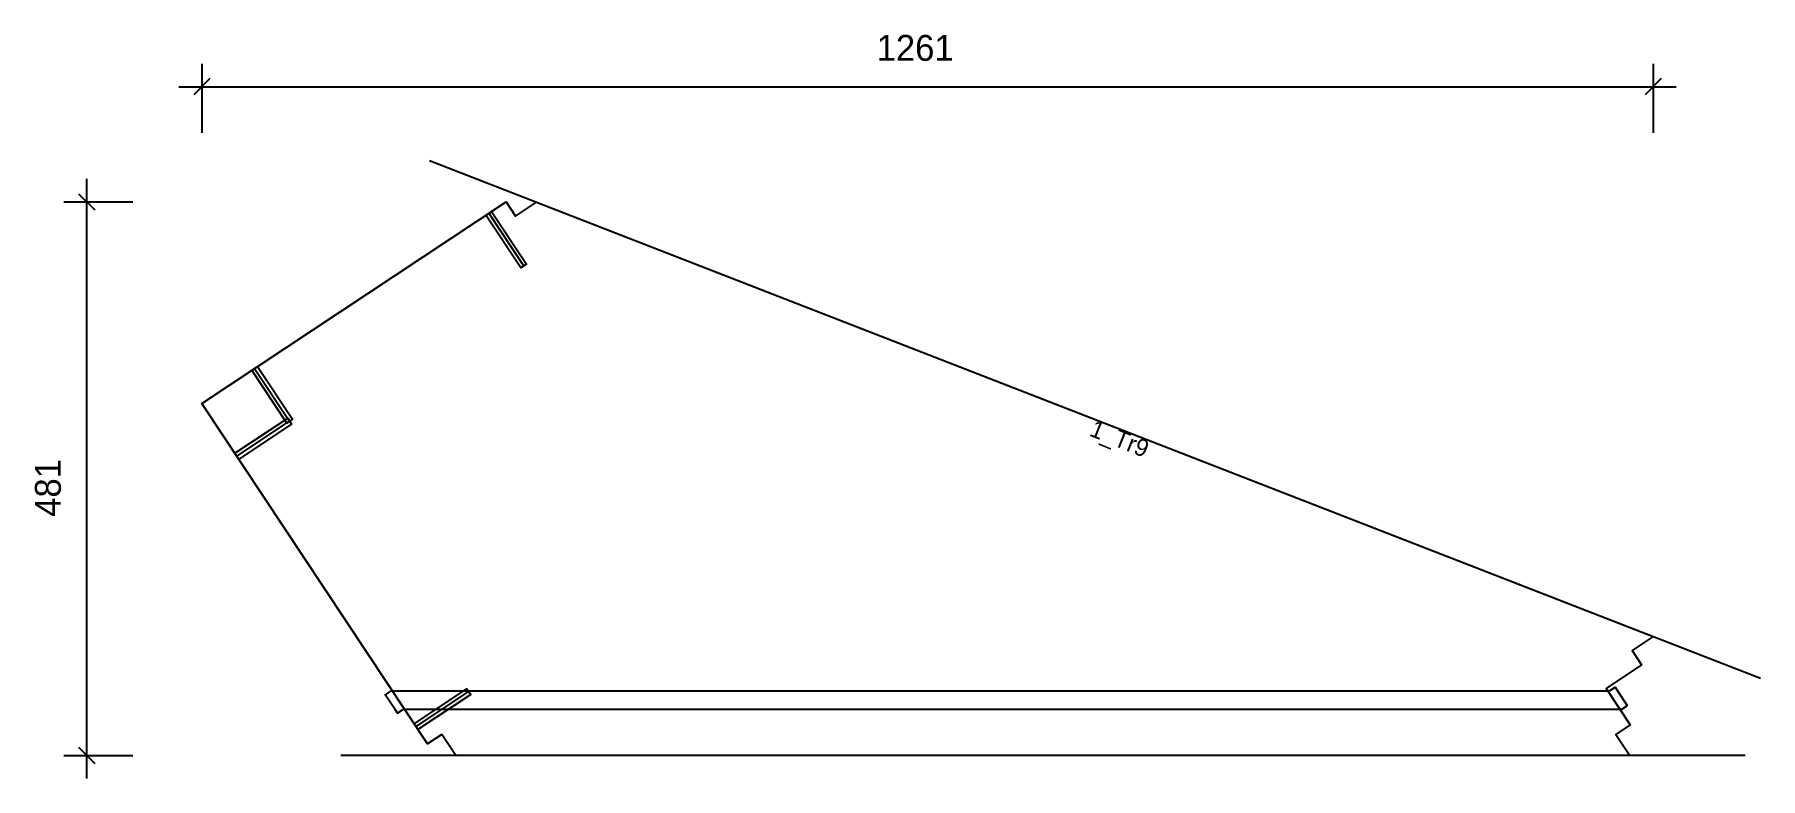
# Model space of a CAD drawing. Header units: millimetres. Extents: x -145 to 1354, y -20 to 626.
import ezdxf
from ezdxf.enums import TextEntityAlignment as Align

# ---------------------------------------------------------------- set-up
doc = ezdxf.new("R2010")
doc.units = ezdxf.units.MM
for name, color, linetype in [('CONTOUR', 7, 'CONTINUOUS'), ('CUT_RISER', 7, 'CONTINUOUS'), ('DIMLINES', 7, 'CONTINUOUS'), ('DIMLINESTEXT', 7, 'CONTINUOUS'), ('DRILLINGSSIDE', 7, 'CONTINUOUS'), ('EXTRATREADBACKPROFILELINES', 7, 'CONTINUOUS'), ('EXTRATREADBACKPROFILELINESTEXT', 7, 'CONTINUOUS'), ('EXTRATREADFRONTPROFILELINES', 7, 'CONTINUOUS')]:
    doc.layers.add(name, color=color, linetype=linetype)

msp = doc.modelspace()

# ---------------------------------------------------------------- linework, layer by layer
at = {"layer": 'CONTOUR', "color": 0, "linetype": '0'}
msp.add_lwpolyline([(1260.51, 103.374), (1242.17, 91.223), (1250.455, 78.719), (1219.641, 58.302), (1240.63, 26.625), (1228.125, 18.34), (1240.277, 0), (220.633, 0), (208.482, 18.34), (195.978, 10.055), (0, 305.841), (264.167, 480.869), (272.452, 468.365), (290.792, 480.516), (1260.51, 103.374)], dxfattribs=at)
at = {"layer": 'CUT_RISER', "color": 1, "linetype": '1'}
msp.add_lwpolyline([(1232.967, 40), (1224.967, 40), (1192.404, 40), (1159.84, 40), (1127.277, 40), (1094.714, 40), (1062.15, 40), (1029.587, 40), (997.023, 40), (964.46, 40), (931.896, 40), (899.333, 40), (866.77, 40), (834.206, 40), (801.643, 40), (769.079, 40), (736.516, 40), (703.952, 40), (695.952, 40), (663.389, 40), (630.826, 40), (598.262, 40), (565.699, 40), (533.135, 40), (500.572, 40), (468.008, 40), (435.445, 40), (402.882, 40), (370.318, 40), (337.755, 40), (305.191, 40), (272.628, 40), (240.064, 40), (207.501, 40), (174.938, 40), (173.937, 39.337), (169.936, 36.686), (167.816, 39.886), (159.335, 52.686), (160.335, 53.349), (164.336, 56), (172.336, 56), (205.15, 56), (237.963, 56), (270.777, 56), (303.59, 56), (336.404, 56), (369.217, 56), (402.03, 56), (434.844, 56), (467.657, 56), (500.471, 56), (533.284, 56), (566.098, 56), (598.911, 56), (631.725, 56), (664.538, 56), (697.351, 56), (730.165, 56), (762.978, 56), (795.792, 56), (828.605, 56), (861.419, 56), (894.232, 56), (927.045, 56), (959.859, 56), (992.672, 56), (1025.486, 56), (1058.299, 56), (1091.113, 56), (1123.926, 56), (1156.739, 56), (1189.553, 56), (1222.366, 56), (1223.367, 56.663), (1227.368, 59.314), (1229.488, 56.114), (1237.969, 43.314), (1236.969, 42.651), (1232.967, 40)], dxfattribs=at)
at = {"layer": 'DIMLINES', "color": 0}
for p, q in [((0, 600.869), (0, 540.869)), ((1260.51, 600.869), (1260.51, 540.869)), ((7.071, 587.94), (-7.071, 573.798)), ((1267.581, 587.94), (1253.439, 573.798)), ((-20, 580.869), (1280.51, 580.869)), ((-100, -20), (-100, 500.869)), ((-120, 480.869), (-60, 480.869)), ((-107.071, 487.94), (-92.929, 473.798)), ((-120, 0), (-60, 0)), ((-107.071, 7.071), (-92.929, -7.071))]:
    msp.add_line(p, q, dxfattribs=at)
at = {"layer": 'DRILLINGSSIDE', "color": 3}
for p, q in [((249.162, 470.927), (279.54, 425.078)), ((45.849, 336.219), (76.228, 290.37)), ((30.378, 259.992), (76.228, 290.37)), ((186.036, 25.06), (231.885, 55.438))]:
    msp.add_line(p, q, dxfattribs=at)
at = {"layer": 'DRILLINGSSIDE', "color": 3, "linetype": '3'}
for points in [[(251.663, 472.584), (282.041, 426.735), (277.039, 423.421), (246.661, 469.27)], [(48.35, 337.876), (78.728, 292.027), (73.727, 288.713), (43.348, 334.562)], [(28.721, 262.493), (74.571, 292.871), (77.885, 287.869), (32.035, 257.491)], [(184.379, 27.561), (230.228, 57.939), (233.542, 52.937), (187.693, 22.559)]]:
    msp.add_lwpolyline(points, dxfattribs=at)
at = {"layer": 'EXTRATREADBACKPROFILELINES', "color": 2}
msp.add_line((197.592, 516.763), (1353.709, 67.127), dxfattribs=at)
at = {"layer": 'EXTRATREADFRONTPROFILELINES', "color": 2}
msp.add_line((1340.277, 0), (120.633, 0), dxfattribs=at)

# ---------------------------------------------------------------- texts
at = {"layer": 'DIMLINESTEXT'}
msp.add_text('1261', height=22.5, dxfattribs=at).set_placement((586.034, 625.869), align=Align.TOP_LEFT)
msp.add_text('481', height=22.5, rotation=90, dxfattribs=at).set_placement((-145, 207.269), align=Align.TOP_LEFT)
at = {"layer": 'EXTRATREADBACKPROFILELINESTEXT'}
msp.add_text('1_Tr9', height=15, rotation=338, dxfattribs=at).set_placement((775.651, 291.945), align=Align.TOP_LEFT)

doc.saveas('drawing.dxf')
